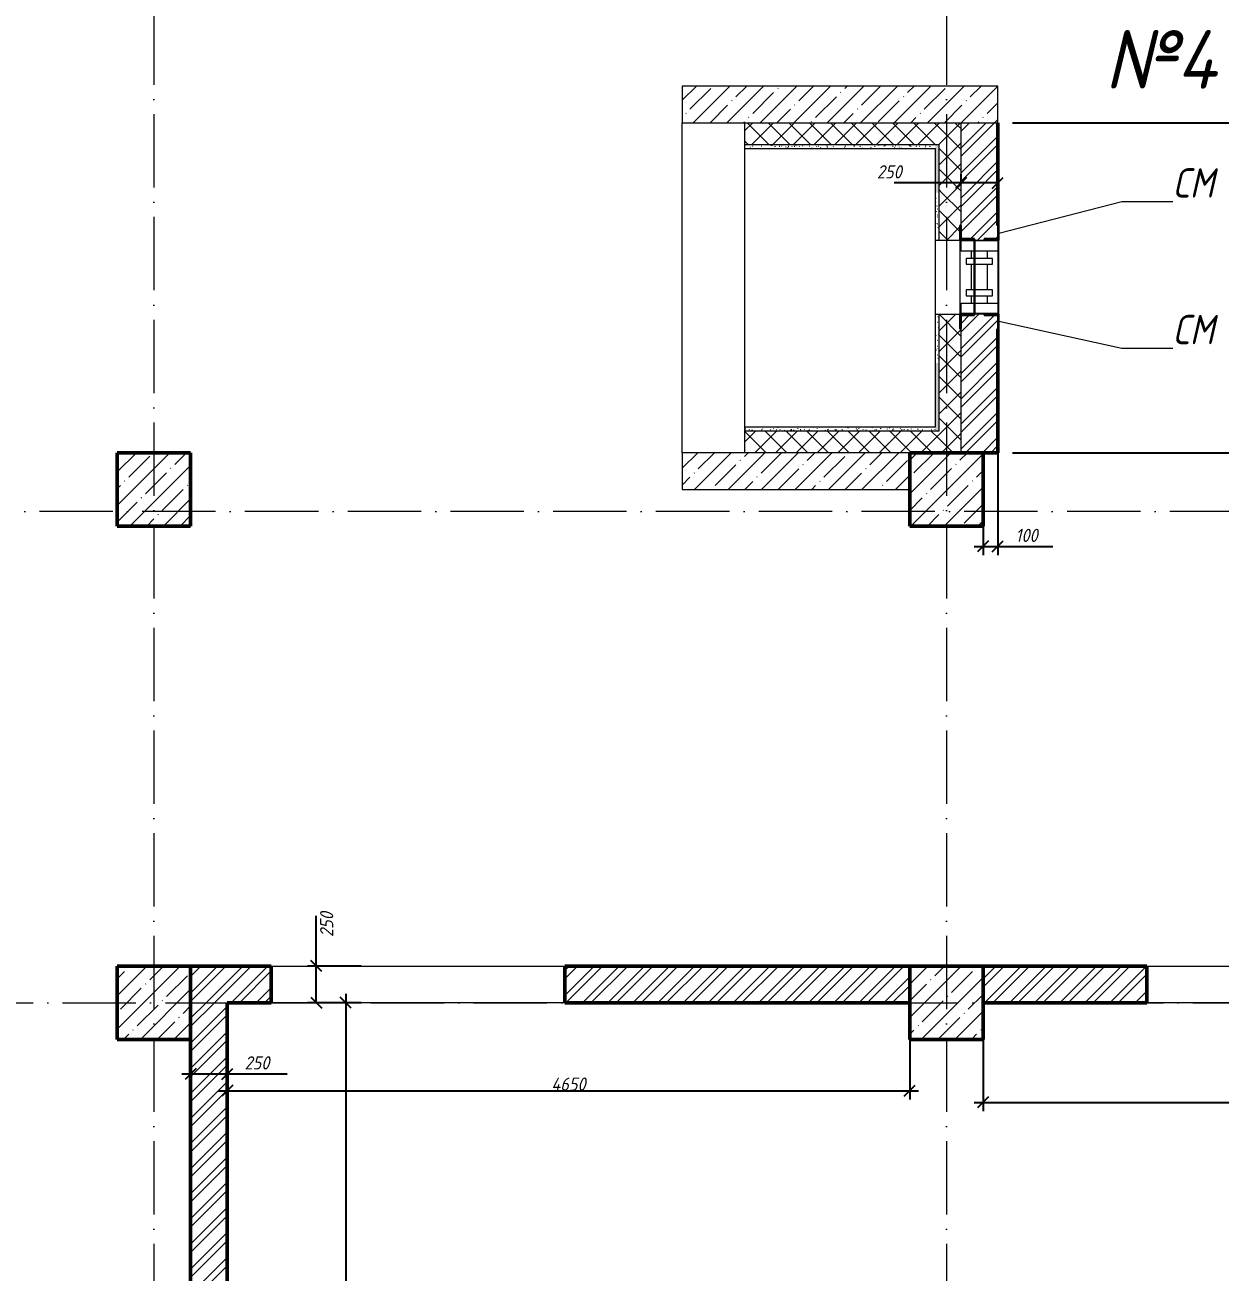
# Model space of a CAD drawing. Header units: millimetres. Extents: x -401725 to 250493, y 305116 to 802890.
# Drawn here: x -273880 to -265737, y 509111 to 517613 of the extents above; entities that cross this region are included whole.
import ezdxf

# ---------------------------------------------------------------- set-up
doc = ezdxf.new("R2010")
doc.units = ezdxf.units.MM
doc.linetypes.add('50_200_ШТРИХ_1Т_ш5_п1_п1_', pattern=[700, 500, -100, 0, -100])
for name, color, linetype, lineweight in [('A-____-____-DIMS', 7, 'Continuous', 9), ('A-GENM-____-IDEN', 7, 'Continuous', 9), ('A-GENM-____-MCUT', 7, 'Continuous', 25), ('A-GENM-____-OTLN', 7, 'Continuous', 9), ('A-GENM-____-OTLN-1', 7, 'Continuous', 25), ('A-WALL-____-MCUT-1', 7, 'Continuous', 9), ('A-WALL-____-MCUT-2', 7, 'Continuous', 50), ('A-WALL-____-MCUT-3', 7, 'Continuous', 9), ('A-WALL-____-OTLN', 7, 'Continuous', 9), ('A-WALL-____-PATT-1', 7, 'Continuous', 9), ('A-WALL-FNSH-MCUT-1', 7, 'Continuous', 9), ('G-____-____-TEXT', 7, 'Continuous', 9), ('S-BEAM-____-OTLN', 7, 'Continuous', 9), ('S-COLS-____-MCUT', 7, 'Continuous', 50), ('S-COLS-____-OTLN', 7, 'Continuous', 9), ('S-GRID-____-OTLN-1', 7, '50_200_ШТРИХ_1Т_ш5_п1_п1_', 9)]:
    doc.layers.add(name, color=color, linetype=linetype, lineweight=lineweight)
for name, color, linetype, lineweight, true_color in [('A-WALL-____-OTLN-1', 7, 'Continuous', 9, 0x800000), ('A-WALL-____-PATT-2', 7, 'Continuous', 9, 0x787878), ('A-WALL-____-PATT-3', 9, 'Continuous', 9, 0x808080)]:
    doc.layers.add(name, color=color, linetype=linetype, lineweight=lineweight, true_color=true_color)
doc.styles.add('ISOCPEUR_I', font='isocpeui.ttf', dxfattribs={"width": 0.9, "height": 2.5})
doc.styles.add('ISOCPEUR_I_2', font='isocpeui.ttf', dxfattribs={"width": 0.85, "height": 2.3})
doc.styles.add('ISOCPEUR_I_7', font='isocpeui.ttf', dxfattribs={"width": 0.9, "height": 90})
doc.styles.add('СПДС', font='isocpeur.ttf', dxfattribs={"width": 0.9})
doc.dimstyles.new('ISO-1_8_0_9К_СРЕДНИЙ_Кладочные', dxfattribs={"dimscale": 304.8, "dimtxt": 89.638306, "dimasz": 0.246063, "dimexe": 0.19685, "dimexo": 0, "dimgap": 0, "dimtad": 1, "dimdec": 3, "dimrnd": 0.001, "dimdsep": 46, "dimtxsty": 'ISOCPEUR_I_7', "dimblk1": 'OBLIQUE', "dimblk2": 'OBLIQUE', "dimsah": 1, "dimcen": 0.09, "dimdle": 0.19685, "dimazin": 0, "dimtfac": 1, "dimtdec": 4, "dimtix": 1, "dimtmove": 2, "dimatfit": 3, "dimfxl": 1, "dimtvp": 1, "dimtolj": 1, "dimtzin": 0, "dimarcsym": 2})
doc.dimstyles.new('ISO-1_8_0_9К_СРЕДНИЙ_Кладочные_1', dxfattribs={"dimscale": 304.8, "dimtxt": 89.638306, "dimasz": 0.246063, "dimexe": 0.19685, "dimexo": 0, "dimgap": 0, "dimtad": 1, "dimdec": 3, "dimrnd": 0.001, "dimdsep": 46, "dimtxsty": 'ISOCPEUR_I_7', "dimblk1": 'OBLIQUE', "dimblk2": 'OBLIQUE', "dimsah": 1, "dimcen": 0.09, "dimdle": 0.19685, "dimazin": 0, "dimtfac": 1, "dimtdec": 4, "dimtix": 1, "dimtmove": 0, "dimatfit": 3, "dimfxl": 1, "dimtvp": 1, "dimtolj": 1, "dimtzin": 0, "dimarcsym": 2})
doc.dimstyles.new('Размера А3', dxfattribs={"dimtxt": 200, "dimasz": 100, "dimexe": 70, "dimexo": 100, "dimgap": 20, "dimtad": 1, "dimdec": 0, "dimrnd": 10, "dimzin": 0, "dimdsep": 46, "dimtxsty": 'СПДС', "dimblk": 'ARROWHEAD_6', "dimcen": 1, "dimclrd": 256, "dimclre": 256, "dimclrt": 256, "dimazin": 0, "dimtfac": 1, "dimtdec": 0, "dimtmove": 2, "dimatfit": 3, "dimfxl": 1, "dimtolj": 1, "dimtzin": 0, "dimarcsym": 0})
pattern_1 = [(45, (-350751.34, 459015.94), (-85.53659, 85.53659), []), (45, (-350694.32, 459015.94), (-85.53659, 85.53659), [])]
pattern_2 = [(45, (-350751.34, 459015.94), (-114.04925, 114.04925), []), (45, (-350637.3, 459015.94), (-114.04925, 114.04925), [201.612, -40.322, 3.353, -36.97])]
pattern_3 = [(0, (-350751.343, 459015.94), (81.28, 20.32), [3.353, -57.607, 3.353, -57.607, -325.12]), (0, (-350751.343, 459015.94), (81.28, 20.32), [-121.92, 3.353, -118.567, 3.353, -57.607, -142.24]), (0, (-350751.343, 459015.94), (81.28, 20.32), [-304.8, 3.353, -37.287, 3.353, -98.247]), (120, (-350720.863, 459026.1), (-58.2376362, 60.230545), [3.353, -57.607, 3.353, -57.607, -325.12]), (120, (-350720.863, 459026.1), (-58.2376362, 60.230545), [-121.92, 3.353, -118.567, 3.353, -57.607, -142.24]), (120, (-350720.863, 459026.1), (-58.2376362, 60.230545), [-304.8, 3.353, -37.287, 3.353, -98.247]), (240, (-350710.703, 459066.74), (-23.0423638, -80.550545), [3.353, -57.607, 3.353, -57.607, -325.12]), (240, (-350710.703, 459066.74), (-23.0423638, -80.550545), [-121.92, 3.353, -118.567, 3.353, -57.607, -142.24]), (240, (-350710.703, 459066.74), (-23.0423638, -80.550545), [-304.8, 3.353, -37.287, 3.353, -98.247])]
pattern_4 = [(45, (-350751.34, 459015.94), (-70.71068, 70.71068), []), (135, (-350751.34, 459015.94), (-70.71068, -70.71068), [])]

# ---------------------------------------------------------------- blocks, each defined once
blk = doc.blocks.new('BSC_Колонна _Прямоугольная - 500х500-V29-АР1_Кладочный план подвала в осях 1-64_Ю-ЯЯ')
at = {"layer": 'S-COLS-____-OTLN'}
h = blk.add_hatch(dxfattribs=at)
h.set_pattern_fill('FP_36', color=256, style=0, pattern_type=2)
h.set_pattern_definition([(45, (-83150, -51931.04), (-114.04925, 114.04925), []), (45, (-83035.95, -51931.04), (-114.04925, 114.04925), [201.613, -40.323, 3.353, -36.97])])
h.paths.add_polyline_path([(-250, -250), (250, -250), (250, 250), (-250, 250)], flags=0)
at = {"layer": 'S-COLS-____-MCUT'}
for p, q in [((250, 250), (-250, 250)), ((-250, 250), (-250, -250)), ((250, -250), (250, 250)), ((-250, -250), (250, -250))]:
    blk.add_line(p, q, dxfattribs=at)
blk = doc.blocks.new('BSC_Колонна _Прямоугольная - 500х500-V30-АР1_Кладочный план подвала в осях 1-64_Ю-ЯЯ')
at = {"layer": 'S-COLS-____-OTLN'}
h = blk.add_hatch(dxfattribs=at)
h.set_pattern_fill('FP_37', color=256, style=0, pattern_type=2)
h.set_pattern_definition([(45, (-83150, -55431.04), (-114.04925, 114.04925), []), (45, (-83035.95, -55431.04), (-114.04925, 114.04925), [201.613, -40.323, 3.353, -36.97])])
h.paths.add_polyline_path([(-93.1, -250), (250, -250), (250, 250), (-250, 250), (-250, -250)], flags=0)
at = {"layer": 'S-COLS-____-MCUT'}
for p, q in [((250, 250), (-250, 250)), ((-250, 250), (-250, -250)), ((250, -250), (250, 250)), ((-250, -250), (250, -250))]:
    blk.add_line(p, q, dxfattribs=at)
blk = doc.blocks.new('BSC_Колонна _Прямоугольная - 500х500-V34-АР1_Кладочный план подвала в осях 1-64_Ю-ЯЯ')
at = {"layer": 'S-COLS-____-OTLN'}
h = blk.add_hatch(dxfattribs=at)
h.set_pattern_fill('FP_41', color=256, style=0, pattern_type=2)
h.set_pattern_definition([(45, (-77750, -55431.04), (-114.04925, 114.04925), []), (45, (-77635.95, -55431.04), (-114.04925, 114.04925), [201.613, -40.323, 3.353, -36.97])])
h.paths.add_polyline_path([(-250, -250), (250, -250), (250, 250), (-250, 250)], flags=0)
at = {"layer": 'S-COLS-____-MCUT'}
for p, q in [((250, 250), (-250, 250)), ((-250, 250), (-250, -250)), ((250, -250), (250, 250)), ((-250, -250), (250, -250))]:
    blk.add_line(p, q, dxfattribs=at)
blk = doc.blocks.new('BSC_Колонна _Прямоугольная - 500х500-25978818-АР1_Кладочный план подвала в осях 1-64_Ю-ЯЯ')
at = {"layer": 'S-COLS-____-OTLN'}
h = blk.add_hatch(dxfattribs=at)
h.set_pattern_fill('FP_58', color=256, style=0, pattern_type=2)
h.set_pattern_definition([(45, (-77750, -51931.04), (-114.04925, 114.04925), []), (45, (-77635.95, -51931.04), (-114.04925, 114.04925), [201.613, -40.323, 3.353, -36.97])])
h.paths.add_polyline_path([(-250, -250), (250, -250), (250, 250), (-250, 250)], flags=0)
at = {"layer": 'S-COLS-____-MCUT'}
for p, q in [((250, 250), (-250, 250)), ((-250, 250), (-250, -250)), ((250, -250), (250, 250)), ((-250, -250), (250, -250))]:
    blk.add_line(p, q, dxfattribs=at)
blk = doc.blocks.new('154_Стойка_СКБ_Уголок - СМ-1555_250-37025294-АР1_Кладочный план подвала в осях 1-64_Ю-ЯЯ')
at = {"layer": 'A-GENM-____-MCUT'}
for p, q in [((125, 183), (125, 83)), ((225, 183), (125, 183)), ((133, 83), (133, 175)), ((133, 175), (225, 175)), ((225, 175), (225, 183)), ((125, 83), (133, 83)), ((133, 17), (125, 17)), ((125, 17), (125, -83)), ((133, -75), (133, 17)), ((125, -83), (225, -83)), ((225, -75), (133, -75)), ((225, -83), (225, -75))]:
    blk.add_line(p, q, dxfattribs=at)
blk = doc.blocks.new('Стойка_Влож_Полоса боковая - Полоса-28213942-АР1_Кладочный план подвала в осях 1-64_Ю-ЯЯ')
at = {"layer": 'A-GENM-____-OTLN'}
for p, q in [((-5, 60), (0, 60)), ((-5, -60), (-5, 60)), ((0, 33), (0, -33)), ((0, -60), (-5, -60))]:
    blk.add_line(p, q, dxfattribs=at)
blk = doc.blocks.new('ПР_Уголок - ПР_Уголок-37037587-АР1_Кладочный план подвала в осях 1-64_Ю-ЯЯ')
at = {"layer": 'S-BEAM-____-OTLN'}
for p, q in [((83244, 56626), (83244, 57131)), ((83319, 57056), (83319, 57006)), ((83319, 56966), (83319, 56791)), ((83319, 56751), (83319, 56701))]:
    blk.add_line(p, q, dxfattribs=at)
blk = doc.blocks.new('ПР_Уголок - ПР_Уголок-37037741-АР1_Кладочный план подвала в осях 1-64_Ю-ЯЯ')
at = {"layer": 'S-BEAM-____-OTLN'}
for p, q in [((83431, 57006), (83431, 57056)), ((83506, 57131), (83506, 56626)), ((83431, 56791), (83431, 56966)), ((83431, 56701), (83431, 56751))]:
    blk.add_line(p, q, dxfattribs=at)
blk = doc.blocks.new('ПР_Уголок - ПР_Уголок-37038198-АР1_Кладочный план подвала в осях 1-64_Ю-ЯЯ')
at = {"layer": 'S-BEAM-____-OTLN'}
for p, q in [((0, -6), (0, 0)), ((250, 0), (250, -6)), ((0, -75), (0, -6)), ((250, -6), (0, -6)), ((250, -75), (0, -75)), ((250, -6), (250, -75))]:
    blk.add_line(p, q, dxfattribs=at)
blk = doc.blocks.new('ПР_Уголок - ПР_Уголок-37038295-АР1_Кладочный план подвала в осях 1-64_Ю-ЯЯ')
at = {"layer": 'S-BEAM-____-OTLN'}
for p, q in [((0, 6), (0, 75)), ((0, 75), (250, 75)), ((0, 0), (0, 6)), ((0, 6), (250, 6)), ((250, 75), (250, 6)), ((250, 6), (250, 0))]:
    blk.add_line(p, q, dxfattribs=at)
blk = doc.blocks.new('ПР_Пластина - ПР_Пластина-27605713-АР1_Кладочный план подвала в осях 1-64_Ю-ЯЯ')
at = {"layer": 'S-BEAM-____-OTLN'}
for p, q in [((40, 180), (0, 180)), ((0, 180), (0, 0)), ((40, 0), (40, 180)), ((0, 0), (40, 0))]:
    blk.add_line(p, q, dxfattribs=at)
blk = doc.blocks.new('_Oblique')
at = {"color": 0, "linetype": 'ByBlock', "lineweight": -2}
blk.add_line((-0.5, -0.5), (0.5, 0.5), dxfattribs=at)
blk = doc.blocks.new('*D8363')
at = {"layer": 'A-____-____-DIMS', "color": 0, "lineweight": -2, "transparency": 16777216}
for p, q in [((-267501.3, 516536.8), (-267956.3, 516536.8)), ((-267251.3, 516536.8), (-267561.3, 516536.8)), ((-267501.3, 516527.7), (-267501.3, 516596.8)), ((-267251.3, 516527.7), (-267251.3, 516596.8))]:
    blk.add_line(p, q, dxfattribs=at)
at = {"layer": 'Defpoints', "color": 0, "transparency": 16777216}
for p in [(-267501.3, 516527.7), (-267251.3, 516536.8), (-267251.3, 516527.7)]:
    blk.add_point(p, dxfattribs=at)
at = {"layer": 'A-____-____-DIMS', "color": 0, "lineweight": -2, "transparency": 16777216, "xscale": 75, "yscale": 75, "zscale": 75, "rotation": 180}
blk.add_blockref('_Oblique', (-267501.3, 516536.8), dxfattribs=at)
at = {"layer": 'A-____-____-DIMS', "color": 0, "lineweight": -2, "transparency": 16777216, "xscale": 75, "yscale": 75, "zscale": 75}
blk.add_blockref('_Oblique', (-267251.3, 516536.8), dxfattribs=at)
at = {"layer": 'A-____-____-DIMS', "color": 0, "transparency": 16777216, "insert": (-268075.1, 516656.8), "char_height": 90, "width": 409.578, "attachment_point": 1, "line_spacing_factor": 1.149209, "style": 'ISOCPEUR_I_7'}
blk.add_mtext('\\A1;250', dxfattribs=at)
blk = doc.blocks.new('*D8376')
at = {"layer": 'A-____-____-DIMS', "color": 0, "lineweight": -2, "transparency": 16777216}
for p, q in [((-271895.1, 511197), (-271895.1, 511540)), ((-271895.1, 510947), (-271895.1, 511257)), ((-271587.8, 511197), (-271955.1, 511197)), ((-271587.8, 510947), (-271955.1, 510947))]:
    blk.add_line(p, q, dxfattribs=at)
at = {"layer": 'Defpoints', "color": 0, "transparency": 16777216}
for p in [(-271587.8, 511197), (-271895.1, 510947), (-271587.8, 510947)]:
    blk.add_point(p, dxfattribs=at)
at = {"layer": 'A-____-____-DIMS', "color": 0, "lineweight": -2, "transparency": 16777216, "xscale": 75, "yscale": 75, "zscale": 75}
for p, rotation in [((-271895.1, 511197), 90), ((-271895.1, 510947), 270)]:
    blk.add_blockref('_Oblique', p, dxfattribs=dict(at, rotation=rotation))
at = {"layer": 'A-____-____-DIMS', "color": 0, "transparency": 16777216, "insert": (-271869, 511395.2), "char_height": 90, "width": 409.578, "attachment_point": 1, "rotation": 90, "line_spacing_factor": 1.149209, "style": 'ISOCPEUR_I_7'}
blk.add_mtext('\\A1;250', dxfattribs=at)
blk = doc.blocks.new('*D8377')
at = {"layer": 'A-____-____-DIMS', "color": 0, "lineweight": -2, "transparency": 16777216}
for p, q in [((-271693.9, 511007), (-271693.9, 505387)), ((-271587.8, 510947), (-271753.9, 510947)), ((-272751.3, 505447), (-271633.9, 505447))]:
    blk.add_line(p, q, dxfattribs=at)
at = {"layer": 'Defpoints', "color": 0, "transparency": 16777216}
for p in [(-271587.8, 510947), (-272751.3, 505447), (-271693.9, 505447)]:
    blk.add_point(p, dxfattribs=at)
at = {"layer": 'A-____-____-DIMS', "color": 0, "lineweight": -2, "transparency": 16777216, "xscale": 75, "yscale": 75, "zscale": 75}
for p, rotation in [((-271693.9, 510947), 90), ((-271693.9, 505447), 270)]:
    blk.add_blockref('_Oblique', p, dxfattribs=dict(at, rotation=rotation))
at = {"layer": 'A-____-____-DIMS', "color": 0, "transparency": 16777216, "insert": (-271738.9, 508197), "char_height": 90, "width": 546.104, "attachment_point": 5, "rotation": 90, "style": 'ISOCPEUR_I_7'}
blk.add_mtext('\\A1;5500', dxfattribs=at)
blk = doc.blocks.new('*D8380')
at = {"layer": 'A-____-____-DIMS', "color": 0, "lineweight": -2, "transparency": 16777216}
for p, q in [((-272751.3, 510697), (-272751.3, 510402.3)), ((-272501.3, 510453.2), (-272501.3, 510522.3)), ((-272811.3, 510462.3), (-272501.3, 510462.3)), ((-272501.3, 510462.3), (-272092.9, 510462.3))]:
    blk.add_line(p, q, dxfattribs=at)
at = {"layer": 'Defpoints', "color": 0, "transparency": 16777216}
for p in [(-272751.3, 510697), (-272501.3, 510462.3), (-272501.3, 510453.2)]:
    blk.add_point(p, dxfattribs=at)
at = {"layer": 'A-____-____-DIMS', "color": 0, "lineweight": -2, "transparency": 16777216, "xscale": 75, "yscale": 75, "zscale": 75, "rotation": 180}
blk.add_blockref('_Oblique', (-272751.3, 510462.3), dxfattribs=at)
at = {"layer": 'A-____-____-DIMS', "color": 0, "lineweight": -2, "transparency": 16777216, "xscale": 75, "yscale": 75, "zscale": 75}
blk.add_blockref('_Oblique', (-272501.3, 510462.3), dxfattribs=at)
at = {"layer": 'A-____-____-DIMS', "color": 0, "transparency": 16777216, "insert": (-272383.8, 510582.3), "char_height": 90, "width": 409.578, "attachment_point": 1, "line_spacing_factor": 1.149209, "style": 'ISOCPEUR_I_7'}
blk.add_mtext('\\A1;250', dxfattribs=at)
blk = doc.blocks.new('*D8381')
at = {"layer": 'A-____-____-DIMS', "color": 0, "lineweight": -2, "transparency": 16777216}
for p, q in [((-267851.3, 510947), (-267851.3, 510287.2)), ((-272501.3, 510453.2), (-272501.3, 510287.2)), ((-272561.3, 510347.2), (-267791.3, 510347.2))]:
    blk.add_line(p, q, dxfattribs=at)
at = {"layer": 'Defpoints', "color": 0, "transparency": 16777216}
for p in [(-267851.3, 510947), (-272501.3, 510453.2), (-267851.3, 510347.2)]:
    blk.add_point(p, dxfattribs=at)
at = {"layer": 'A-____-____-DIMS', "color": 0, "lineweight": -2, "transparency": 16777216, "xscale": 75, "yscale": 75, "zscale": 75, "rotation": 180}
blk.add_blockref('_Oblique', (-272501.3, 510347.2), dxfattribs=at)
at = {"layer": 'A-____-____-DIMS', "color": 0, "lineweight": -2, "transparency": 16777216, "xscale": 75, "yscale": 75, "zscale": 75}
blk.add_blockref('_Oblique', (-267851.3, 510347.2), dxfattribs=at)
at = {"layer": 'A-____-____-DIMS', "color": 0, "transparency": 16777216, "insert": (-270176.3, 510392.2), "char_height": 90, "width": 562.653, "attachment_point": 5, "style": 'ISOCPEUR_I_7'}
blk.add_mtext('\\A1;4650', dxfattribs=at)
blk = doc.blocks.new('*D8382')
at = {"layer": 'A-____-____-DIMS', "color": 0, "lineweight": -2, "transparency": 16777216}
for p, q in [((-267351.3, 510947), (-267351.3, 510207.2)), ((-263711.3, 510939), (-263711.3, 510207.2)), ((-267411.3, 510267.2), (-263651.3, 510267.2))]:
    blk.add_line(p, q, dxfattribs=at)
at = {"layer": 'Defpoints', "color": 0, "transparency": 16777216}
for p in [(-267351.3, 510947), (-263711.3, 510939), (-263711.3, 510267.2)]:
    blk.add_point(p, dxfattribs=at)
at = {"layer": 'A-____-____-DIMS', "color": 0, "lineweight": -2, "transparency": 16777216, "xscale": 75, "yscale": 75, "zscale": 75, "rotation": 180}
blk.add_blockref('_Oblique', (-267351.3, 510267.2), dxfattribs=at)
at = {"layer": 'A-____-____-DIMS', "color": 0, "lineweight": -2, "transparency": 16777216, "xscale": 75, "yscale": 75, "zscale": 75}
blk.add_blockref('_Oblique', (-263711.3, 510267.2), dxfattribs=at)
at = {"layer": 'A-____-____-DIMS', "color": 0, "transparency": 16777216, "insert": (-265531.3, 510312.2), "char_height": 90, "width": 562.653, "attachment_point": 5, "style": 'ISOCPEUR_I_7'}
blk.add_mtext('\\A1;3640', dxfattribs=at)
blk = doc.blocks.new('*D8416')
at = {"layer": 'A-____-____-DIMS', "color": 0, "lineweight": -2, "transparency": 16777216}
for p, q in [((-267251.3, 514697), (-267251.3, 513998.3)), ((-267351.3, 514197), (-267351.3, 513998.3)), ((-267411.3, 514058.3), (-267251.3, 514058.3)), ((-267251.3, 514058.3), (-266876.5, 514058.3))]:
    blk.add_line(p, q, dxfattribs=at)
at = {"layer": 'Defpoints', "color": 0, "transparency": 16777216}
for p in [(-267251.3, 514697), (-267351.3, 514197), (-267251.3, 514058.3)]:
    blk.add_point(p, dxfattribs=at)
at = {"layer": 'A-____-____-DIMS', "color": 0, "lineweight": -2, "transparency": 16777216, "xscale": 75, "yscale": 75, "zscale": 75, "rotation": 180}
blk.add_blockref('_Oblique', (-267351.3, 514058.3), dxfattribs=at)
at = {"layer": 'A-____-____-DIMS', "color": 0, "lineweight": -2, "transparency": 16777216, "xscale": 75, "yscale": 75, "zscale": 75}
blk.add_blockref('_Oblique', (-267251.3, 514058.3), dxfattribs=at)
at = {"layer": 'A-____-____-DIMS', "color": 0, "transparency": 16777216, "insert": (-267130.8, 514178.3), "char_height": 90, "width": 368.207, "attachment_point": 1, "line_spacing_factor": 1.149209, "style": 'ISOCPEUR_I_7'}
blk.add_mtext('\\A1;100', dxfattribs=at)
blk = doc.blocks.new('ARROWHEAD_6')
at = {"color": 0, "linetype": 'Continuous'}
for p, q in [((0, 0), (-1, 0)), ((-0.5, -0.5), (0.5, 0.5))]:
    blk.add_line(p, q, dxfattribs=at)
blk = doc.blocks.new('*D8543')
at = {"lineweight": -2, "transparency": 16777216}
for p, q in [((-267151.3, 516947), (-264759.8, 516947)), ((-264829.8, 514797), (-264829.8, 516847)), ((-267151.3, 514697), (-264759.8, 514697))]:
    blk.add_line(p, q, dxfattribs=at)
at = {"layer": 'Defpoints', "color": 0, "transparency": 16777216}
for p in [(-267251.3, 516947), (-264829.8, 516947), (-267251.3, 514697)]:
    blk.add_point(p, dxfattribs=at)
at = {"lineweight": -2, "transparency": 16777216, "xscale": 100, "yscale": 100, "zscale": 100}
for p, rotation in [((-264829.8, 516947), 90), ((-264829.8, 514697), 270)]:
    blk.add_blockref('ARROWHEAD_6', p, dxfattribs=dict(at, rotation=rotation))
at = {"lineweight": 25, "transparency": 16777216, "insert": (-264949.8, 515822), "char_height": 200, "attachment_point": 5, "rotation": 90, "style": 'СПДС'}
blk.add_mtext('\\A1;2250', dxfattribs=at)

msp = doc.modelspace()

# ---------------------------------------------------------------- hatches: boundary and pattern name
at = {"layer": 'A-WALL-____-PATT-1'}
h = msp.add_hatch(dxfattribs=at)
h.set_pattern_fill('FP_1', color=256, style=0, pattern_type=2)
h.set_pattern_definition(pattern_2)
h.paths.add_polyline_path([(-269401.3432, 516946.983), (-267251.3432, 516946.983), (-267251.3432, 517196.983), (-269401.3432, 517196.983)], flags=0)
h = msp.add_hatch(dxfattribs=at)
h.set_pattern_fill('FP_202', color=256, style=0, pattern_type=2)
h.set_pattern_definition(pattern_4)
h.paths.add_polyline_path([(-267651.3432, 516796.983), (-267651.3432, 516946.983), (-268976.3432, 516946.983), (-268976.3432, 516796.983), (-267676.3432, 516796.983)], flags=0)
h = msp.add_hatch(dxfattribs=at)
h.set_pattern_fill('FP_202', color=256, style=0, pattern_type=2)
h.set_pattern_definition(pattern_4)
h.paths.add_polyline_path([(-267501.3432, 514696.983), (-267501.3432, 515309.6589), (-267651.3432, 515309.6589), (-267651.3432, 514696.983)], flags=0)
h.paths.add_polyline_path([(-267501.3432, 516469.6589), (-267501.3432, 516946.983), (-267651.3432, 516946.983), (-267651.3432, 516469.6589)], flags=0)
h = msp.add_hatch(dxfattribs=at)
h.set_pattern_fill('FP_202', color=256, style=0, pattern_type=2)
h.set_pattern_definition(pattern_4)
h.paths.add_polyline_path([(-267651.3432, 515309.6589), (-267501.3432, 515309.6589), (-267501.3432, 515541.983), (-267509.3432, 515541.983), (-267509.3432, 515641.983), (-267651.3432, 515641.983), (-267651.3432, 515432.9278)], flags=0)
h.paths.add_polyline_path([(-267651.3432, 516146.983), (-267509.3432, 516146.983), (-267509.3432, 516246.983), (-267501.3432, 516246.983), (-267501.3432, 516469.6589), (-267651.3432, 516469.6589), (-267651.3432, 516240.1715)], flags=0)
h = msp.add_hatch(dxfattribs=at)
h.set_pattern_fill('FP_202', color=256, style=0, pattern_type=2)
h.set_pattern_definition(pattern_4)
h.paths.add_polyline_path([(-267651.3432, 514696.983), (-267651.3432, 514846.983), (-268976.3432, 514846.983), (-268976.3432, 514696.983), (-267676.3432, 514696.983)], flags=0)
h = msp.add_hatch(dxfattribs=at)
h.set_pattern_fill('FP_1', color=256, style=0, pattern_type=2)
h.set_pattern_definition(pattern_2)
h.paths.add_polyline_path([(-269401.3432, 514446.983), (-269151.3432, 514446.983), (-269151.3432, 514696.983), (-269401.3432, 514696.983)], flags=0)
h = msp.add_hatch(dxfattribs=at)
h.set_pattern_fill('FP_1', color=256, style=0, pattern_type=2)
h.set_pattern_definition(pattern_2)
h.paths.add_polyline_path([(-267851.3432, 514446.983), (-267851.3432, 514696.983), (-269151.3432, 514696.983), (-269151.3432, 514446.983)], flags=0)
at = {"layer": 'A-WALL-____-PATT-2'}
h = msp.add_hatch(dxfattribs=at)
h.set_pattern_fill('FP_53', color=256, style=0, pattern_type=2)
h.set_pattern_definition(pattern_1)
h.paths.add_polyline_path([(-267351.3432, 514696.983), (-267251.3432, 514696.983), (-267251.3432, 515309.6589), (-267501.3432, 515309.6589), (-267501.3432, 514696.983)], flags=0)
h.paths.add_polyline_path([(-267251.3432, 516469.6589), (-267251.3432, 516946.983), (-267501.3432, 516946.983), (-267501.3432, 516469.6589)], flags=0)
h = msp.add_hatch(dxfattribs=at)
h.set_pattern_fill('FP_61', color=256, style=0, pattern_type=2)
h.set_pattern_definition([(45, (-350751.34, 459015.94), (-85.5373, 85.5373), []), (45, (-350694.32, 459015.94), (-85.5373, 85.5373), [])])
h.paths.add_polyline_path([(-267251.3432, 515309.6589), (-267251.3432, 515633.983), (-267343.3432, 515633.983), (-267343.3432, 515641.983), (-267409.3432, 515641.983), (-267409.3432, 515633.983), (-267501.3432, 515633.983), (-267501.3432, 515309.6589)], flags=0)
h.paths.add_polyline_path([(-267343.3432, 516146.983), (-267343.3432, 516154.983), (-267251.3432, 516154.983), (-267251.3432, 516469.6589), (-267501.3432, 516469.6589), (-267501.3432, 516154.983), (-267409.3432, 516154.983), (-267409.3432, 516146.983)], flags=0)
h = msp.add_hatch(dxfattribs=at)
h.set_pattern_fill('FP_53', color=256, style=0, pattern_type=2)
h.set_pattern_definition(pattern_1)
h.paths.add_polyline_path([(-267851.3432, 510946.983), (-267851.3432, 511196.983), (-270201.3432, 511196.983), (-270201.3432, 510946.983)], flags=0)
h.paths.add_polyline_path([(-272751.3432, 510946.983), (-272201.3432, 510946.983), (-272201.3432, 511196.983), (-272751.3432, 511196.983)], flags=0)
h = msp.add_hatch(dxfattribs=at)
h.set_pattern_fill('FP_53', color=256, style=0, pattern_type=2)
h.set_pattern_definition(pattern_1)
h.paths.add_polyline_path([(-267351.3432, 510946.983), (-266236.3432, 510946.983), (-266236.3432, 511196.983), (-267351.3432, 511196.983)], flags=0)
h.paths.add_polyline_path([(-262001.3432, 510946.983), (-262001.3432, 511196.983), (-262261.3432, 511196.983), (-262261.3432, 510946.983)], flags=0)
h.paths.add_polyline_path([(-265486.3432, 510946.983), (-263711.3432, 510946.983), (-263711.3432, 511196.983), (-265486.3432, 511196.983)], flags=0)
h = msp.add_hatch(dxfattribs=at)
h.set_pattern_fill('FP_53', color=256, style=0, pattern_type=2)
h.set_pattern_definition(pattern_1)
h.paths.add_polyline_path([(-272501.3432, 502246.983), (-272501.3432, 510946.983), (-272751.3432, 510946.983), (-272751.3432, 502246.983)], flags=0)
at = {"layer": 'A-WALL-____-PATT-3'}
h = msp.add_hatch(dxfattribs=at)
h.set_pattern_fill('FP_201', color=256, style=0, pattern_type=2)
h.set_pattern_definition(pattern_3)
h.paths.add_polyline_path([(-267676.3432, 516771.983), (-267676.3432, 516796.983), (-268976.3432, 516796.983), (-268976.3432, 516771.983)], flags=0)
h = msp.add_hatch(dxfattribs=at)
h.set_pattern_fill('FP_201', color=256, style=0, pattern_type=2)
h.set_pattern_definition(pattern_3)
h.paths.add_polyline_path([(-267651.3432, 514846.983), (-267651.3432, 515309.6589), (-267676.3432, 515309.6589), (-267676.3432, 514846.983)], flags=0)
h.paths.add_polyline_path([(-267651.3432, 516469.6589), (-267651.3432, 516796.983), (-267676.3432, 516796.983), (-267676.3432, 516469.6589)], flags=0)
h = msp.add_hatch(dxfattribs=at)
h.set_pattern_fill('FP_201', color=256, style=0, pattern_type=2)
h.set_pattern_definition(pattern_3)
h.paths.add_polyline_path([(-267651.3432, 515309.6589), (-267651.3432, 515641.983), (-267676.3432, 515641.983), (-267676.3432, 515309.6589)], flags=0)
h.paths.add_polyline_path([(-267651.3432, 516146.983), (-267651.3432, 516469.6589), (-267676.3432, 516469.6589), (-267676.3432, 516146.983)], flags=0)
h = msp.add_hatch(dxfattribs=at)
h.set_pattern_fill('FP_201', color=256, style=0, pattern_type=2)
h.set_pattern_definition(pattern_3)
h.paths.add_polyline_path([(-267676.3432, 514846.983), (-267676.3432, 514871.983), (-268976.3432, 514871.983), (-268976.3432, 514846.983), (-267694.4884, 514846.983)], flags=0)

# ---------------------------------------------------------------- linework, layer by layer
at = {"color": 5, "lineweight": 30}
msp.add_lwpolyline([(-267409.3432, 515641.983), (-267409.3432, 516150.983)], dxfattribs=at)
at = {"layer": 'A-GENM-____-IDEN'}
for p, q in [((-267243.3432, 516194.483), (-266405.7877, 516409.2949)), ((-266405.7877, 516409.2949), (-266058.0803, 516409.2949)), ((-267243.3432, 515594.483), (-266405.7877, 515409.2949)), ((-266405.7877, 515409.2949), (-266058.0803, 515409.2949))]:
    msp.add_line(p, q, dxfattribs=at)
at = {"layer": 'A-WALL-____-MCUT-1'}
for p, q in [((-267251.3432, 517196.983), (-269401.3432, 517196.983)), ((-269401.3432, 517196.983), (-269401.3432, 516946.983)), ((-267251.3432, 516946.983), (-267251.3432, 517196.983)), ((-269401.3432, 516946.983), (-267251.3432, 516946.983)), ((-267501.3432, 516246.983), (-267501.3432, 516946.983)), ((-267501.3432, 514696.983), (-267501.3432, 515541.983)), ((-269151.3432, 514696.983), (-269401.3432, 514696.983)), ((-269401.3432, 514696.983), (-269401.3432, 514446.983)), ((-267851.3432, 514696.983), (-269151.3432, 514696.983)), ((-269401.3432, 514446.983), (-267851.3432, 514446.983))]:
    msp.add_line(p, q, dxfattribs=at)
at = {"layer": 'A-WALL-____-MCUT-2'}
for p, q in [((-267251.3432, 516946.983), (-267251.3432, 516246.983)), ((-267251.3432, 514696.983), (-267251.3432, 515541.983)), ((-267351.3432, 514696.983), (-267251.3432, 514696.983)), ((-272201.3432, 511196.983), (-272751.3432, 511196.983)), ((-272201.3432, 510946.983), (-272201.3432, 511196.983)), ((-267851.3432, 511196.983), (-270201.3432, 511196.983)), ((-270201.3432, 511196.983), (-270201.3432, 510946.983)), ((-266236.3432, 511196.983), (-267351.3432, 511196.983)), ((-266236.3432, 510946.983), (-266236.3432, 511196.983)), ((-272501.3432, 510946.983), (-272201.3432, 510946.983)), ((-272501.3432, 502246.983), (-272501.3432, 510946.983)), ((-270201.3432, 510946.983), (-267851.3432, 510946.983)), ((-267351.3432, 510946.983), (-266236.3432, 510946.983)), ((-272751.3432, 510696.983), (-272751.3432, 505446.983))]:
    msp.add_line(p, q, dxfattribs=at)
at = {"layer": 'A-WALL-____-MCUT-3'}
for p, q in [((-268976.3432, 516946.983), (-268976.3432, 516796.983)), ((-267651.3432, 516796.983), (-268976.3432, 516796.983)), ((-267651.3432, 516146.983), (-267651.3432, 516796.983)), ((-267651.3432, 516146.983), (-267509.3432, 516146.983)), ((-267651.3432, 515641.983), (-267509.3432, 515641.983)), ((-267651.3432, 514846.983), (-267651.3432, 515641.983)), ((-268976.3432, 514846.983), (-268976.3432, 514696.983)), ((-268976.3432, 514846.983), (-267651.3432, 514846.983))]:
    msp.add_line(p, q, dxfattribs=at)
at = {"layer": 'A-WALL-____-OTLN'}
for p, q in [((-269401.3432, 514696.983), (-269401.3432, 516946.983)), ((-268976.3432, 516771.983), (-268976.3432, 514871.983)), ((-267676.3432, 515641.983), (-267676.3432, 516146.983))]:
    msp.add_line(p, q, dxfattribs=at)
at = {"layer": 'A-WALL-____-OTLN-1'}
for p, q in [((-267251.3432, 516071.983), (-267251.3432, 515716.983)), ((-272201.3432, 511196.983), (-270201.3432, 511196.983)), ((-266236.3432, 511196.983), (-265486.3432, 511196.983)), ((-270201.3432, 510946.983), (-272201.3432, 510946.983)), ((-265486.3432, 510946.983), (-266236.3432, 510946.983))]:
    msp.add_line(p, q, dxfattribs=at)
at = {"layer": 'A-WALL-FNSH-MCUT-1'}
for p, q in [((-268976.3432, 516796.983), (-268976.3432, 516771.983)), ((-268976.3432, 516771.983), (-267676.3432, 516771.983)), ((-267676.3432, 516146.983), (-267676.3432, 516771.983)), ((-267676.3432, 516146.983), (-267651.3432, 516146.983)), ((-267676.3432, 514871.983), (-267676.3432, 515641.983)), ((-267676.3432, 515641.983), (-267651.3432, 515641.983)), ((-267676.3432, 514871.983), (-268976.3432, 514871.983)), ((-268976.3432, 514871.983), (-268976.3432, 514846.983))]:
    msp.add_line(p, q, dxfattribs=at)
at = {"layer": 'S-GRID-____-OTLN-1'}
for p, q in [((-273001.3432, 549908.7924), (-273001.3432, 499110.3507)), ((-267601.3432, 549908.7924), (-267601.3432, 499110.3507)), ((-246676.9366, 514296.983), (-355420.1134, 514296.983)), ((-283424.5728, 510946.983), (-246676.9366, 510946.983))]:
    msp.add_line(p, q, dxfattribs=at)

# ---------------------------------------------------------------- block references
at = {"layer": 'A-GENM-____-OTLN'}
for p, rotation in [((-267376.3432, 516146.983), 90.00000000000001), ((-267376.3432, 515641.983), 270)]:
    msp.add_blockref('Стойка_Влож_Полоса боковая - Полоса-28213942-АР1_Кладочный план подвала в осях 1-64_Ю-ЯЯ', p, dxfattribs=dict(at, rotation=rotation))
at = {"layer": 'A-GENM-____-OTLN-1'}
for p, rotation in [((-267326.3432, 516021.983), 90), ((-267426.3432, 515766.983), 270)]:
    msp.add_blockref('154_Стойка_СКБ_Уголок - СМ-1555_250-37025294-АР1_Кладочный план подвала в осях 1-64_Ю-ЯЯ', p, dxfattribs=dict(at, rotation=rotation))
at = {"layer": 'S-BEAM-____-OTLN'}
for name, p in [('ПР_Уголок - ПР_Уголок-37037587-АР1_Кладочный план подвала в осях 1-64_Ю-ЯЯ', (-350751.3432, 459015.941)), ('ПР_Уголок - ПР_Уголок-37038198-АР1_Кладочный план подвала в осях 1-64_Ю-ЯЯ', (-267501.3432, 516146.983)), ('ПР_Уголок - ПР_Уголок-37037741-АР1_Кладочный план подвала в осях 1-64_Ю-ЯЯ', (-350751.3432, 459015.941)), ('ПР_Уголок - ПР_Уголок-37038295-АР1_Кладочный план подвала в осях 1-64_Ю-ЯЯ', (-267501.3432, 515641.983))]:
    msp.add_blockref(name, p, dxfattribs=at)
at = {"layer": 'S-BEAM-____-OTLN', "rotation": 269.9999999999999}
for p in [(-267466.3432, 516021.983), (-267466.3432, 515806.983)]:
    msp.add_blockref('ПР_Пластина - ПР_Пластина-27605713-АР1_Кладочный план подвала в осях 1-64_Ю-ЯЯ', p, dxfattribs=at)
at = {"layer": 'S-COLS-____-OTLN'}
for name, p in [('BSC_Колонна _Прямоугольная - 500х500-V34-АР1_Кладочный план подвала в осях 1-64_Ю-ЯЯ', (-273001.3432, 514446.983)), ('BSC_Колонна _Прямоугольная - 500х500-V30-АР1_Кладочный план подвала в осях 1-64_Ю-ЯЯ', (-267601.3432, 514446.983)), ('BSC_Колонна _Прямоугольная - 500х500-25978818-АР1_Кладочный план подвала в осях 1-64_Ю-ЯЯ', (-273001.3432, 510946.983)), ('BSC_Колонна _Прямоугольная - 500х500-V29-АР1_Кладочный план подвала в осях 1-64_Ю-ЯЯ', (-267601.3432, 510946.983))]:
    msp.add_blockref(name, p, dxfattribs=at)

# ---------------------------------------------------------------- texts
at = {"layer": 'A-GENM-____-IDEN', "char_height": 200, "width": 367.974562, "attachment_point": 1, "style": 'ISOCPEUR_I_2'}
for insert in [(-266058.0803, 516636.411), (-266058.0803, 515636.411)]:
    msp.add_mtext('СМ', dxfattribs=dict(at, insert=insert))
at = {"layer": 'G-____-____-TEXT', "insert": (-266521.19, 517578.3179), "char_height": 400, "width": 2763.416813, "attachment_point": 1, "style": 'ISOCPEUR_I'}
msp.add_mtext('№4', dxfattribs=at)

# ---------------------------------------------------------------- dimensions: what is measured, and where the dimension line sits
at = {"color": 18, "lineweight": 25, "true_color": 0x000000}
dim = msp.add_linear_dim(base=(-264829.8199, 516946.983), p1=(-267251.3432, 514696.983), p2=(-267251.3432, 516946.983), angle=90, dimstyle='Размера А3', dxfattribs=at)
dim.commit()
dim.dimension.update_dxf_attribs({"geometry": '*D8543', "text_midpoint": (-264949.8199, 515821.983)})
at = {"layer": 'A-____-____-DIMS'}
for base, p1, p2, override, picture, middle in [((-267251.3432, 516536.822), (-267501.3432, 516527.726), (-267251.3432, 516527.726), {"dimtxt": 400, "dimpost": '<>', "dimfxl": 250}, '*D8363', (-267870.2744, 516536.822)), ((-267251.3432, 514058.3158), (-267351.3432, 514196.983), (-267251.3432, 514696.983), {"dimtxt": 400, "dimpost": '<>', "dimfxl": 509.901951}, '*D8416', (-266946.6498, 514058.3158)), ((-272501.3432, 510462.3356), (-272751.3432, 510696.983), (-272501.3432, 510453.2396), {"dimtxt": 400, "dimpost": '<>', "dimfxl": 349.15731}, '*D8380', (-272178.9745, 510462.3356))]:
    dim = msp.add_linear_dim(base=base, p1=p1, p2=p2, dimstyle='ISO-1_8_0_9К_СРЕДНИЙ_Кладочные_1', override=override, dxfattribs=at)
    dim.commit()
    dim.dimension.update_dxf_attribs({"geometry": picture, "text_midpoint": middle, "dimtype": 160})
dim = msp.add_linear_dim(base=(-271895.0734, 510946.983), p1=(-271587.8136, 511196.983), p2=(-271587.8136, 510946.983), angle=90, dimstyle='ISO-1_8_0_9К_СРЕДНИЙ_Кладочные_1', override={"dimtxt": 400, "dimpost": '<>', "dimfxl": 250}, dxfattribs=at)
dim.commit()
dim.dimension.update_dxf_attribs({"geometry": '*D8376', "text_midpoint": (-271809.0416, 511540.0145), "dimtype": 160, "text_rotation": 90})
dim = msp.add_linear_dim(base=(-271693.8796, 505446.983), p1=(-271587.8136, 510946.983), p2=(-272751.3432, 505446.983), angle=90, dimstyle='ISO-1_8_0_9К_СРЕДНИЙ_Кладочные', override={"dimtxt": 400, "dimpost": '<>', "dimfxl": 5621.725829}, dxfattribs=at)
dim.commit()
dim.dimension.update_dxf_attribs({"geometry": '*D8377', "text_midpoint": (-271738.8796, 508196.983)})
for base, p1, p2, override, picture, middle in [((-267851.3432, 510347.1736), (-272501.3432, 510453.2396), (-267851.3432, 510946.983), {"dimtxt": 400, "dimpost": '<>', "dimfxl": 4676.139702}, '*D8381', (-270176.3432, 510392.1736)), ((-263711.3432, 510267.1736), (-267351.3432, 510946.983), (-263711.3432, 510938.983), {"dimtxt": 400, "dimpost": '<>', "dimfxl": 3640.008791}, '*D8382', (-265531.3432, 510312.1736))]:
    dim = msp.add_linear_dim(base=base, p1=p1, p2=p2, dimstyle='ISO-1_8_0_9К_СРЕДНИЙ_Кладочные', override=override, dxfattribs=at)
    dim.commit()
    dim.dimension.update_dxf_attribs({"geometry": picture, "text_midpoint": middle})

doc.saveas('drawing.dxf')
